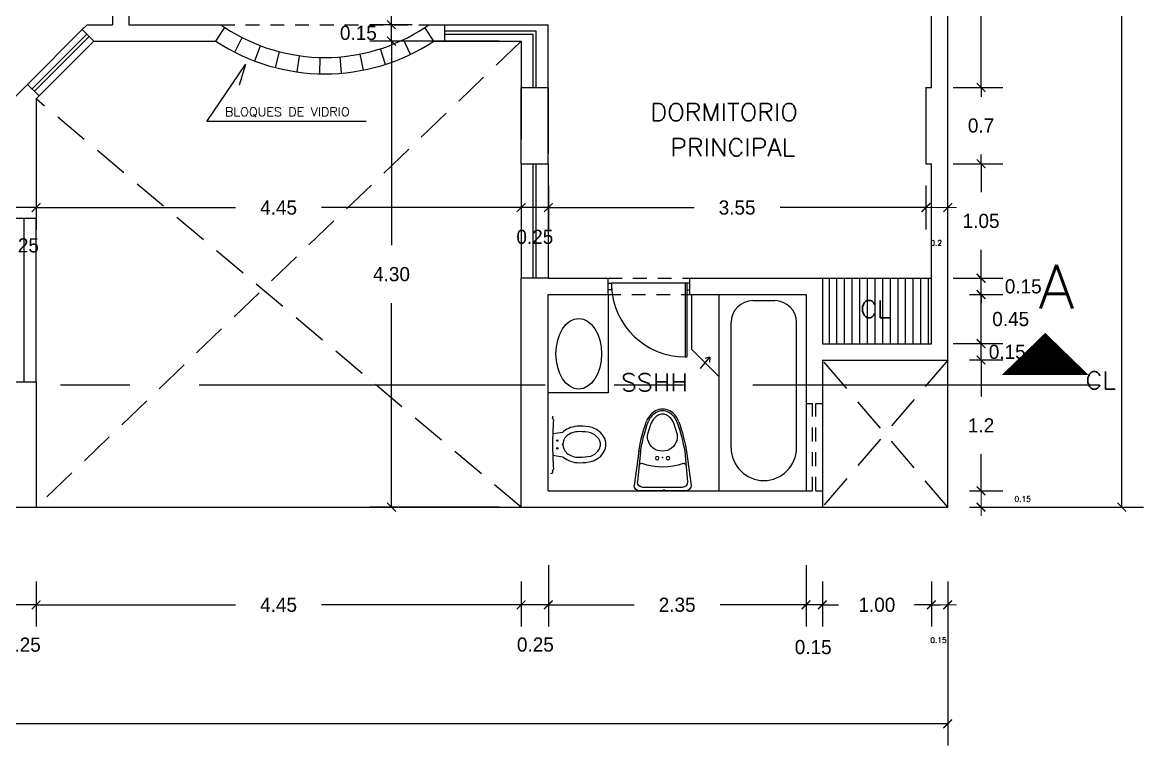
# Model space of a CAD drawing. Header units: millimetres. Extents: x 223 to 336, y 70 to 139.
# Drawn here: x 269.55 to 279.84, y 119.26 to 125.89 of the extents above; entities that cross this region are included whole.
import ezdxf

# ---------------------------------------------------------------- set-up
doc = ezdxf.new("R2010")
doc.units = ezdxf.units.MM
doc.linetypes.add('CENTERX2', pattern=[101.6, 63.5, -12.7, 12.7, -12.7])
doc.linetypes.add('HIDDEN', pattern=[9.525, 6.35, -3.175])
doc.layers.add('COTAS', color=3, linetype='Continuous', lineweight=9)
for name, color, linetype in [('linea-corte', 140, 'CENTERX2'), ('MUEBLES', 253, 'Continuous'), ('MUROS', 5, 'Continuous'), ('MUROS-BAJOS', 40, 'Continuous'), ('pisos', 8, 'Continuous'), ('PROYECCIONES', 6, 'HIDDEN'), ('PUERTAS', 2, 'Continuous'), ('TERRENO', 1, 'Continuous'), ('TEXTOS', 4, 'Continuous')]:
    doc.layers.add(name, color=color, linetype=linetype)
doc.layers.add('VENTANAS', color=250, linetype='Continuous', plot=False)
doc.styles.add('ROMANS', font='romans.shx', dxfattribs={"height": 0.05})
doc.dimstyles.new('ISO-25', dxfattribs={"dimtxt": 0.13, "dimasz": 0.08, "dimexe": 0.2, "dimexo": 0.2, "dimgap": 0.2, "dimtad": 0, "dimtih": 1, "dimtoh": 1, "dimdec": 3, "dimdsep": 46, "dimtxsty": 'Standard', "dimblk": 'ARCHTICK', "dimcen": 3, "dimadec": 0, "dimazin": 0, "dimtfac": 1, "dimtdec": 3, "dimtmove": 0, "dimatfit": 3, "dimldrblk": 'ARCHTICK', "dimfxl": 1, "dimarcsym": 0})

# ---------------------------------------------------------------- blocks, each defined once
blk = doc.blocks.new('_ARCHTICK')
at = {"color": 0, "linetype": 'ByBlock', "const_width": 0.15}
blk.add_lwpolyline([(-0.5, -0.5), (0.5, 0.5)], dxfattribs=at)
blk = doc.blocks.new('*D153')
at = {"layer": 'COTAS', "color": 0, "lineweight": -2, "ltscale": 0.05, "transparency": 16777216}
for p, q in [((278.093, 125.296), (278.549, 125.296)), ((278.349, 125.296), (278.349, 125.376)), ((278.349, 125.296), (278.349, 125.211)), ((278.349, 124.596), (278.349, 124.681)), ((278.093, 124.596), (278.549, 124.596)), ((278.349, 124.596), (278.349, 124.516))]:
    blk.add_line(p, q, dxfattribs=at)
at = {"layer": 'Defpoints', "color": 0, "ltscale": 0.05, "transparency": 16777216}
for p in [(277.893, 125.296), (278.349, 125.296), (277.893, 124.596)]:
    blk.add_point(p, dxfattribs=at)
at = {"layer": 'COTAS', "color": 0, "lineweight": -2, "ltscale": 0.05, "transparency": 16777216, "xscale": 0.08, "yscale": 0.08, "zscale": 0.08}
for p, rotation in [((278.349, 125.296), 270), ((278.349, 124.596), 90)]:
    blk.add_blockref('_ARCHTICK', p, dxfattribs=dict(at, rotation=rotation))
at = {"layer": 'COTAS', "color": 0, "ltscale": 0.05, "transparency": 16777216, "insert": (278.349, 124.946), "char_height": 0.13, "attachment_point": 5}
blk.add_mtext('0.7', dxfattribs=at)
blk = doc.blocks.new('*D154')
at = {"layer": 'COTAS', "color": 0, "lineweight": -2, "ltscale": 0.05, "transparency": 16777216}
for p, q in [((278.093, 127.621), (278.549, 127.621)), ((278.349, 127.621), (278.349, 126.723)), ((278.349, 125.296), (278.349, 126.193)), ((278.093, 125.296), (278.549, 125.296))]:
    blk.add_line(p, q, dxfattribs=at)
at = {"layer": 'Defpoints', "color": 0, "ltscale": 0.05, "transparency": 16777216}
for p in [(277.893, 127.621), (278.349, 127.621), (277.893, 125.296)]:
    blk.add_point(p, dxfattribs=at)
at = {"layer": 'COTAS', "color": 0, "lineweight": -2, "ltscale": 0.05, "transparency": 16777216, "xscale": 0.08, "yscale": 0.08, "zscale": 0.08}
for p, rotation in [((278.349, 127.621), 90), ((278.349, 125.296), 270)]:
    blk.add_blockref('_ARCHTICK', p, dxfattribs=dict(at, rotation=rotation))
at = {"layer": 'COTAS', "color": 0, "ltscale": 0.05, "transparency": 16777216, "insert": (278.349, 126.458), "char_height": 0.13, "attachment_point": 5}
blk.add_mtext('2.325', dxfattribs=at)
blk = doc.blocks.new('*D157')
at = {"layer": 'COTAS', "color": 0, "lineweight": -2, "ltscale": 0.05, "transparency": 16777216}
for p, q in [((278.093, 123.546), (278.549, 123.546)), ((278.349, 123.546), (278.349, 123.626)), ((278.349, 123.396), (278.349, 123.546)), ((278.349, 123.396), (278.349, 123.546)), ((278.243, 123.396), (278.549, 123.396)), ((278.349, 123.396), (278.349, 123.316))]:
    blk.add_line(p, q, dxfattribs=at)
at = {"layer": 'Defpoints', "color": 0, "ltscale": 0.05, "transparency": 16777216}
for p in [(277.893, 123.546), (278.349, 123.546), (278.043, 123.396)]:
    blk.add_point(p, dxfattribs=at)
at = {"layer": 'COTAS', "color": 0, "lineweight": -2, "ltscale": 0.05, "transparency": 16777216, "xscale": 0.08, "yscale": 0.08, "zscale": 0.08}
for p, rotation in [((278.349, 123.546), 270), ((278.349, 123.396), 90)]:
    blk.add_blockref('_ARCHTICK', p, dxfattribs=dict(at, rotation=rotation))
at = {"layer": 'COTAS', "color": 0, "ltscale": 0.05, "transparency": 16777216, "insert": (278.736, 123.471), "char_height": 0.13, "attachment_point": 5}
blk.add_mtext('0.15', dxfattribs=at)
blk = doc.blocks.new('*D158')
at = {"layer": 'COTAS', "color": 0, "lineweight": -2, "ltscale": 0.05, "transparency": 16777216}
for p, q in [((278.093, 124.596), (278.549, 124.596)), ((278.349, 124.596), (278.349, 124.336)), ((278.349, 123.546), (278.349, 123.806)), ((278.093, 123.546), (278.549, 123.546))]:
    blk.add_line(p, q, dxfattribs=at)
at = {"layer": 'Defpoints', "color": 0, "ltscale": 0.05, "transparency": 16777216}
for p in [(277.893, 124.596), (278.349, 124.596), (277.893, 123.546)]:
    blk.add_point(p, dxfattribs=at)
at = {"layer": 'COTAS', "color": 0, "lineweight": -2, "ltscale": 0.05, "transparency": 16777216, "xscale": 0.08, "yscale": 0.08, "zscale": 0.08}
for p, rotation in [((278.349, 124.596), 90), ((278.349, 123.546), 270)]:
    blk.add_blockref('_ARCHTICK', p, dxfattribs=dict(at, rotation=rotation))
at = {"layer": 'COTAS', "color": 0, "ltscale": 0.05, "transparency": 16777216, "insert": (278.349, 124.071), "char_height": 0.13, "attachment_point": 5}
blk.add_mtext('1.05', dxfattribs=at)
blk = doc.blocks.new('*D159')
at = {"layer": 'COTAS', "color": 0, "lineweight": -2, "ltscale": 0.05, "transparency": 16777216}
for p, q in [((278.243, 133.946), (279.84, 133.946)), ((279.64, 133.946), (279.64, 127.961)), ((279.64, 121.446), (279.64, 127.431)), ((278.243, 121.446), (279.84, 121.446))]:
    blk.add_line(p, q, dxfattribs=at)
at = {"layer": 'Defpoints', "color": 0, "ltscale": 0.05, "transparency": 16777216}
for p in [(278.043, 133.946), (278.043, 121.446), (279.64, 121.446)]:
    blk.add_point(p, dxfattribs=at)
at = {"layer": 'COTAS', "color": 0, "lineweight": -2, "ltscale": 0.05, "transparency": 16777216, "xscale": 0.08, "yscale": 0.08, "zscale": 0.08}
for p, rotation in [((279.64, 133.946), 90), ((279.64, 121.446), 270)]:
    blk.add_blockref('_ARCHTICK', p, dxfattribs=dict(at, rotation=rotation))
at = {"layer": 'COTAS', "color": 0, "ltscale": 0.05, "transparency": 16777216, "insert": (279.64, 127.696), "char_height": 0.13, "attachment_point": 5}
blk.add_mtext('12.5', dxfattribs=at)
blk = doc.blocks.new('*D163')
at = {"layer": 'COTAS', "color": 0, "lineweight": -2, "ltscale": 0.05, "transparency": 16777216}
for p, q in [((241.983, 120.764), (241.983, 119.259)), ((278.043, 120.764), (278.043, 119.259)), ((241.983, 119.459), (259.564, 119.459)), ((278.043, 119.459), (260.462, 119.459))]:
    blk.add_line(p, q, dxfattribs=at)
at = {"layer": 'Defpoints', "color": 0, "ltscale": 0.05, "transparency": 16777216}
for p in [(241.983, 120.964), (278.043, 120.964), (278.043, 119.459)]:
    blk.add_point(p, dxfattribs=at)
at = {"layer": 'COTAS', "color": 0, "lineweight": -2, "ltscale": 0.05, "transparency": 16777216, "xscale": 0.08, "yscale": 0.08, "zscale": 0.08, "rotation": 180}
blk.add_blockref('_ARCHTICK', (241.983, 119.459), dxfattribs=at)
at = {"layer": 'COTAS', "color": 0, "lineweight": -2, "ltscale": 0.05, "transparency": 16777216, "xscale": 0.08, "yscale": 0.08, "zscale": 0.08}
blk.add_blockref('_ARCHTICK', (278.043, 119.459), dxfattribs=at)
at = {"layer": 'COTAS', "color": 0, "ltscale": 0.05, "transparency": 16777216, "insert": (260.013, 119.459), "char_height": 0.13, "attachment_point": 5}
blk.add_mtext('36.06', dxfattribs=at)
blk = doc.blocks.new('*D166')
at = {"layer": 'COTAS', "color": 0, "lineweight": -2, "ltscale": 0.05, "transparency": 16777216}
for p, q in [((274.379, 124.396), (274.379, 123.994)), ((277.843, 124.396), (277.843, 123.994)), ((274.379, 124.194), (275.716, 124.194)), ((277.843, 124.194), (276.506, 124.194))]:
    blk.add_line(p, q, dxfattribs=at)
at = {"layer": 'Defpoints', "color": 0, "ltscale": 0.05, "transparency": 16777216}
for p in [(274.379, 124.596), (277.843, 124.596), (274.379, 124.194)]:
    blk.add_point(p, dxfattribs=at)
at = {"layer": 'COTAS', "color": 0, "lineweight": -2, "ltscale": 0.05, "transparency": 16777216, "xscale": 0.08, "yscale": 0.08, "zscale": 0.08, "rotation": 180}
blk.add_blockref('_ARCHTICK', (274.379, 124.194), dxfattribs=at)
at = {"layer": 'COTAS', "color": 0, "lineweight": -2, "ltscale": 0.05, "transparency": 16777216, "xscale": 0.08, "yscale": 0.08, "zscale": 0.08}
blk.add_blockref('_ARCHTICK', (277.843, 124.194), dxfattribs=at)
at = {"layer": 'COTAS', "color": 0, "ltscale": 0.05, "transparency": 16777216, "insert": (276.111, 124.194), "char_height": 0.13, "attachment_point": 5}
blk.add_mtext('3.55', dxfattribs=at)
blk = doc.blocks.new('*D167')
at = {"layer": 'COTAS', "color": 0, "lineweight": -2, "ltscale": 0.05, "transparency": 16777216}
for p, q in [((274.129, 124.396), (274.129, 123.994)), ((274.379, 124.396), (274.379, 123.994)), ((274.129, 124.194), (274.049, 124.194)), ((274.379, 124.194), (274.129, 124.194)), ((274.379, 124.194), (274.459, 124.194))]:
    blk.add_line(p, q, dxfattribs=at)
at = {"layer": 'Defpoints', "color": 0, "ltscale": 0.05, "transparency": 16777216}
for p in [(274.129, 124.596), (274.379, 124.596), (274.129, 124.194)]:
    blk.add_point(p, dxfattribs=at)
at = {"layer": 'COTAS', "color": 0, "lineweight": -2, "ltscale": 0.05, "transparency": 16777216, "xscale": 0.08, "yscale": 0.08, "zscale": 0.08}
blk.add_blockref('_ARCHTICK', (274.129, 124.194), dxfattribs=at)
at = {"layer": 'COTAS', "color": 0, "lineweight": -2, "ltscale": 0.05, "transparency": 16777216, "xscale": 0.08, "yscale": 0.08, "zscale": 0.08, "rotation": 180}
blk.add_blockref('_ARCHTICK', (274.379, 124.194), dxfattribs=at)
at = {"layer": 'COTAS', "color": 0, "ltscale": 0.05, "transparency": 16777216, "insert": (274.255, 123.925), "char_height": 0.13, "attachment_point": 5}
blk.add_mtext('0.25', dxfattribs=at)
blk = doc.blocks.new('*D168')
at = {"layer": 'COTAS', "color": 0, "lineweight": -2, "ltscale": 0.05, "transparency": 16777216}
for p, q in [((273.929, 125.721), (272.74, 125.721)), ((272.94, 125.721), (272.94, 123.848)), ((272.94, 121.446), (272.94, 123.318)), ((273.929, 121.446), (272.74, 121.446))]:
    blk.add_line(p, q, dxfattribs=at)
at = {"layer": 'Defpoints', "color": 0, "ltscale": 0.05, "transparency": 16777216}
for p in [(272.94, 125.721), (274.129, 125.721), (274.129, 121.446)]:
    blk.add_point(p, dxfattribs=at)
at = {"layer": 'COTAS', "color": 0, "lineweight": -2, "ltscale": 0.05, "transparency": 16777216, "xscale": 0.08, "yscale": 0.08, "zscale": 0.08}
for p, rotation in [((272.94, 125.721), 90), ((272.94, 121.446), 270)]:
    blk.add_blockref('_ARCHTICK', p, dxfattribs=dict(at, rotation=rotation))
at = {"layer": 'COTAS', "color": 0, "ltscale": 0.05, "transparency": 16777216, "insert": (272.94, 123.583), "char_height": 0.13, "attachment_point": 5}
blk.add_mtext('4.30', dxfattribs=at)
blk = doc.blocks.new('*D169')
at = {"layer": 'COTAS', "color": 0, "lineweight": -2, "ltscale": 0.05, "transparency": 16777216}
for p, q in [((269.679, 124.991), (269.679, 123.994)), ((274.129, 124.396), (274.129, 123.994)), ((269.679, 124.194), (271.509, 124.194)), ((274.129, 124.194), (272.299, 124.194))]:
    blk.add_line(p, q, dxfattribs=at)
at = {"layer": 'Defpoints', "color": 0, "ltscale": 0.05, "transparency": 16777216}
for p in [(269.679, 125.191), (274.129, 124.596), (269.679, 124.194)]:
    blk.add_point(p, dxfattribs=at)
at = {"layer": 'COTAS', "color": 0, "lineweight": -2, "ltscale": 0.05, "transparency": 16777216, "xscale": 0.08, "yscale": 0.08, "zscale": 0.08, "rotation": 180}
blk.add_blockref('_ARCHTICK', (269.679, 124.194), dxfattribs=at)
at = {"layer": 'COTAS', "color": 0, "lineweight": -2, "ltscale": 0.05, "transparency": 16777216, "xscale": 0.08, "yscale": 0.08, "zscale": 0.08}
blk.add_blockref('_ARCHTICK', (274.129, 124.194), dxfattribs=at)
at = {"layer": 'COTAS', "color": 0, "ltscale": 0.05, "transparency": 16777216, "insert": (271.904, 124.194), "char_height": 0.13, "attachment_point": 5}
blk.add_mtext('4.45', dxfattribs=at)
blk = doc.blocks.new('*D170')
at = {"layer": 'COTAS', "color": 0, "lineweight": -2, "ltscale": 0.05, "transparency": 16777216}
for p, q in [((269.679, 124.991), (269.679, 123.994)), ((269.429, 124.621), (269.429, 123.994)), ((269.429, 124.194), (269.349, 124.194)), ((269.679, 124.194), (269.429, 124.194)), ((269.679, 124.194), (269.759, 124.194))]:
    blk.add_line(p, q, dxfattribs=at)
at = {"layer": 'Defpoints', "color": 0, "ltscale": 0.05, "transparency": 16777216}
for p in [(269.679, 125.191), (269.429, 124.821), (269.429, 124.194)]:
    blk.add_point(p, dxfattribs=at)
at = {"layer": 'COTAS', "color": 0, "lineweight": -2, "ltscale": 0.05, "transparency": 16777216, "xscale": 0.08, "yscale": 0.08, "zscale": 0.08}
blk.add_blockref('_ARCHTICK', (269.429, 124.194), dxfattribs=at)
at = {"layer": 'COTAS', "color": 0, "lineweight": -2, "ltscale": 0.05, "transparency": 16777216, "xscale": 0.08, "yscale": 0.08, "zscale": 0.08, "rotation": 180}
blk.add_blockref('_ARCHTICK', (269.679, 124.194), dxfattribs=at)
at = {"layer": 'COTAS', "color": 0, "ltscale": 0.05, "transparency": 16777216, "insert": (269.536, 123.847), "char_height": 0.13, "attachment_point": 5}
blk.add_mtext('0.25', dxfattribs=at)
blk = doc.blocks.new('*D191')
at = {"layer": 'COTAS', "color": 0, "lineweight": -2, "ltscale": 0.05, "transparency": 16777216}
for p, q in [((269.679, 120.764), (269.679, 120.35)), ((274.129, 120.764), (274.129, 120.35)), ((269.679, 120.55), (271.509, 120.55)), ((274.129, 120.55), (272.299, 120.55))]:
    blk.add_line(p, q, dxfattribs=at)
at = {"layer": 'Defpoints', "color": 0, "ltscale": 0.05, "transparency": 16777216}
for p in [(269.679, 120.964), (274.129, 120.964), (269.679, 120.55)]:
    blk.add_point(p, dxfattribs=at)
at = {"layer": 'COTAS', "color": 0, "lineweight": -2, "ltscale": 0.05, "transparency": 16777216, "xscale": 0.08, "yscale": 0.08, "zscale": 0.08, "rotation": 180}
blk.add_blockref('_ARCHTICK', (269.679, 120.55), dxfattribs=at)
at = {"layer": 'COTAS', "color": 0, "lineweight": -2, "ltscale": 0.05, "transparency": 16777216, "xscale": 0.08, "yscale": 0.08, "zscale": 0.08}
blk.add_blockref('_ARCHTICK', (274.129, 120.55), dxfattribs=at)
at = {"layer": 'COTAS', "color": 0, "ltscale": 0.05, "transparency": 16777216, "insert": (271.904, 120.55), "char_height": 0.13, "attachment_point": 5}
blk.add_mtext('4.45', dxfattribs=at)
blk = doc.blocks.new('*D197')
at = {"layer": 'COTAS', "color": 0, "lineweight": -2, "ltscale": 0.05, "transparency": 16777216}
for p, q in [((269.429, 120.914), (269.429, 120.35)), ((269.679, 120.764), (269.679, 120.35)), ((269.429, 120.55), (269.349, 120.55)), ((269.679, 120.55), (269.429, 120.55)), ((269.679, 120.55), (269.759, 120.55))]:
    blk.add_line(p, q, dxfattribs=at)
at = {"layer": 'Defpoints', "color": 0, "ltscale": 0.05, "transparency": 16777216}
for p in [(269.429, 121.114), (269.679, 120.964), (269.429, 120.55)]:
    blk.add_point(p, dxfattribs=at)
at = {"layer": 'COTAS', "color": 0, "lineweight": -2, "ltscale": 0.05, "transparency": 16777216, "xscale": 0.08, "yscale": 0.08, "zscale": 0.08}
blk.add_blockref('_ARCHTICK', (269.429, 120.55), dxfattribs=at)
at = {"layer": 'COTAS', "color": 0, "lineweight": -2, "ltscale": 0.05, "transparency": 16777216, "xscale": 0.08, "yscale": 0.08, "zscale": 0.08, "rotation": 180}
blk.add_blockref('_ARCHTICK', (269.679, 120.55), dxfattribs=at)
at = {"layer": 'COTAS', "color": 0, "ltscale": 0.05, "transparency": 16777216, "insert": (269.553, 120.184), "char_height": 0.13, "attachment_point": 5}
blk.add_mtext('0.25', dxfattribs=at)
blk = doc.blocks.new('*D199')
at = {"layer": 'COTAS', "color": 0, "lineweight": -2, "ltscale": 0.05, "transparency": 16777216}
for p, q in [((274.379, 120.914), (274.379, 120.35)), ((274.129, 120.764), (274.129, 120.35)), ((274.129, 120.55), (274.049, 120.55)), ((274.379, 120.55), (274.129, 120.55)), ((274.379, 120.55), (274.459, 120.55))]:
    blk.add_line(p, q, dxfattribs=at)
at = {"layer": 'Defpoints', "color": 0, "ltscale": 0.05, "transparency": 16777216}
for p in [(274.379, 121.114), (274.129, 120.964), (274.129, 120.55)]:
    blk.add_point(p, dxfattribs=at)
at = {"layer": 'COTAS', "color": 0, "lineweight": -2, "ltscale": 0.05, "transparency": 16777216, "xscale": 0.08, "yscale": 0.08, "zscale": 0.08}
blk.add_blockref('_ARCHTICK', (274.129, 120.55), dxfattribs=at)
at = {"layer": 'COTAS', "color": 0, "lineweight": -2, "ltscale": 0.05, "transparency": 16777216, "xscale": 0.08, "yscale": 0.08, "zscale": 0.08, "rotation": 180}
blk.add_blockref('_ARCHTICK', (274.379, 120.55), dxfattribs=at)
at = {"layer": 'COTAS', "color": 0, "ltscale": 0.05, "transparency": 16777216, "insert": (274.26, 120.185), "char_height": 0.13, "attachment_point": 5}
blk.add_mtext('0.25', dxfattribs=at)
blk = doc.blocks.new('*D200')
at = {"layer": 'COTAS', "color": 0, "lineweight": -2, "ltscale": 0.05, "transparency": 16777216}
for p, q in [((274.379, 120.914), (274.379, 120.35)), ((276.743, 120.914), (276.743, 120.35)), ((274.379, 120.55), (275.166, 120.55)), ((276.743, 120.55), (275.956, 120.55))]:
    blk.add_line(p, q, dxfattribs=at)
at = {"layer": 'Defpoints', "color": 0, "ltscale": 0.05, "transparency": 16777216}
for p in [(274.379, 121.114), (276.743, 121.114), (274.379, 120.55)]:
    blk.add_point(p, dxfattribs=at)
at = {"layer": 'COTAS', "color": 0, "lineweight": -2, "ltscale": 0.05, "transparency": 16777216, "xscale": 0.08, "yscale": 0.08, "zscale": 0.08, "rotation": 180}
blk.add_blockref('_ARCHTICK', (274.379, 120.55), dxfattribs=at)
at = {"layer": 'COTAS', "color": 0, "lineweight": -2, "ltscale": 0.05, "transparency": 16777216, "xscale": 0.08, "yscale": 0.08, "zscale": 0.08}
blk.add_blockref('_ARCHTICK', (276.743, 120.55), dxfattribs=at)
at = {"layer": 'COTAS', "color": 0, "ltscale": 0.05, "transparency": 16777216, "insert": (275.561, 120.55), "char_height": 0.13, "attachment_point": 5}
blk.add_mtext('2.35', dxfattribs=at)
blk = doc.blocks.new('*D201')
at = {"layer": 'COTAS', "color": 0, "lineweight": -2, "ltscale": 0.05, "transparency": 16777216}
for p, q in [((276.893, 120.764), (276.893, 120.35)), ((277.893, 120.764), (277.893, 120.35)), ((276.893, 120.55), (276.813, 120.55)), ((276.893, 120.55), (277.041, 120.55)), ((277.893, 120.55), (277.745, 120.55)), ((277.893, 120.55), (277.973, 120.55))]:
    blk.add_line(p, q, dxfattribs=at)
at = {"layer": 'Defpoints', "color": 0, "ltscale": 0.05, "transparency": 16777216}
for p in [(276.893, 120.964), (277.893, 120.964), (276.893, 120.55)]:
    blk.add_point(p, dxfattribs=at)
at = {"layer": 'COTAS', "color": 0, "lineweight": -2, "ltscale": 0.05, "transparency": 16777216, "xscale": 0.08, "yscale": 0.08, "zscale": 0.08}
blk.add_blockref('_ARCHTICK', (276.893, 120.55), dxfattribs=at)
at = {"layer": 'COTAS', "color": 0, "lineweight": -2, "ltscale": 0.05, "transparency": 16777216, "xscale": 0.08, "yscale": 0.08, "zscale": 0.08, "rotation": 180}
blk.add_blockref('_ARCHTICK', (277.893, 120.55), dxfattribs=at)
at = {"layer": 'COTAS', "color": 0, "ltscale": 0.05, "transparency": 16777216, "insert": (277.393, 120.55), "char_height": 0.13, "attachment_point": 5}
blk.add_mtext('1.00', dxfattribs=at)
blk = doc.blocks.new('*D202')
at = {"layer": 'COTAS', "color": 0, "lineweight": -2, "ltscale": 0.05, "transparency": 16777216}
for p, q in [((276.743, 120.914), (276.743, 120.35)), ((276.893, 120.764), (276.893, 120.35)), ((276.743, 120.55), (276.663, 120.55)), ((276.893, 120.55), (276.743, 120.55)), ((276.893, 120.55), (276.973, 120.55))]:
    blk.add_line(p, q, dxfattribs=at)
at = {"layer": 'Defpoints', "color": 0, "ltscale": 0.05, "transparency": 16777216}
for p in [(276.743, 121.114), (276.893, 120.964), (276.743, 120.55)]:
    blk.add_point(p, dxfattribs=at)
at = {"layer": 'COTAS', "color": 0, "lineweight": -2, "ltscale": 0.05, "transparency": 16777216, "xscale": 0.08, "yscale": 0.08, "zscale": 0.08}
blk.add_blockref('_ARCHTICK', (276.743, 120.55), dxfattribs=at)
at = {"layer": 'COTAS', "color": 0, "lineweight": -2, "ltscale": 0.05, "transparency": 16777216, "xscale": 0.08, "yscale": 0.08, "zscale": 0.08, "rotation": 180}
blk.add_blockref('_ARCHTICK', (276.893, 120.55), dxfattribs=at)
at = {"layer": 'COTAS', "color": 0, "ltscale": 0.05, "transparency": 16777216, "insert": (276.809, 120.162), "char_height": 0.13, "attachment_point": 5}
blk.add_mtext('0.15', dxfattribs=at)
blk = doc.blocks.new('*D259')
at = {"layer": 'COTAS', "color": 0, "lineweight": -2, "ltscale": 0.05, "transparency": 16777216}
for p, q in [((272.94, 125.871), (272.94, 125.951)), ((273.129, 125.871), (272.74, 125.871)), ((272.94, 125.721), (272.94, 125.871)), ((272.94, 125.721), (272.94, 125.871)), ((273.129, 125.721), (272.74, 125.721)), ((272.94, 125.721), (272.94, 125.641))]:
    blk.add_line(p, q, dxfattribs=at)
at = {"layer": 'Defpoints', "color": 0, "ltscale": 0.05, "transparency": 16777216}
for p in [(272.94, 125.871), (273.329, 125.871), (273.329, 125.721)]:
    blk.add_point(p, dxfattribs=at)
at = {"layer": 'COTAS', "color": 0, "lineweight": -2, "ltscale": 0.05, "transparency": 16777216, "xscale": 0.08, "yscale": 0.08, "zscale": 0.08}
for p, rotation in [((272.94, 125.871), 270), ((272.94, 125.721), 90)]:
    blk.add_blockref('_ARCHTICK', p, dxfattribs=dict(at, rotation=rotation))
at = {"layer": 'COTAS', "color": 0, "ltscale": 0.05, "transparency": 16777216, "insert": (272.636, 125.796), "char_height": 0.13, "attachment_point": 5}
blk.add_mtext('0.15', dxfattribs=at)
blk = doc.blocks.new('*D260')
at = {"layer": 'COTAS', "color": 0, "lineweight": -2, "ltscale": 0.05, "transparency": 16777216}
for p, q in [((273.929, 126.996), (272.74, 126.996)), ((272.94, 126.996), (272.94, 126.907)), ((272.94, 125.871), (272.94, 126.377)), ((273.129, 125.871), (272.74, 125.871))]:
    blk.add_line(p, q, dxfattribs=at)
at = {"layer": 'Defpoints', "color": 0, "ltscale": 0.05, "transparency": 16777216}
for p in [(272.94, 126.996), (274.129, 126.996), (273.329, 125.871)]:
    blk.add_point(p, dxfattribs=at)
at = {"layer": 'COTAS', "color": 0, "lineweight": -2, "ltscale": 0.05, "transparency": 16777216, "xscale": 0.08, "yscale": 0.08, "zscale": 0.08}
for p, rotation in [((272.94, 126.996), 90), ((272.94, 125.871), 270)]:
    blk.add_blockref('_ARCHTICK', p, dxfattribs=dict(at, rotation=rotation))
at = {"layer": 'COTAS', "color": 0, "ltscale": 0.05, "transparency": 16777216, "insert": (272.94, 126.642), "char_height": 0.13, "attachment_point": 5}
blk.add_mtext('1.125', dxfattribs=at)
blk = doc.blocks.new('*D276')
at = {"layer": 'COTAS', "color": 0, "lineweight": -2, "ltscale": 0.05, "transparency": 16777216}
for p, q in [((278.243, 122.796), (278.549, 122.796)), ((278.349, 122.796), (278.349, 122.461)), ((278.349, 121.596), (278.349, 121.931)), ((278.243, 121.596), (278.549, 121.596))]:
    blk.add_line(p, q, dxfattribs=at)
at = {"layer": 'Defpoints', "color": 0, "ltscale": 0.05, "transparency": 16777216}
for p in [(278.043, 122.796), (278.043, 121.596), (278.349, 121.596)]:
    blk.add_point(p, dxfattribs=at)
at = {"layer": 'COTAS', "color": 0, "lineweight": -2, "ltscale": 0.05, "transparency": 16777216, "xscale": 0.08, "yscale": 0.08, "zscale": 0.08}
for p, rotation in [((278.349, 122.796), 90), ((278.349, 121.596), 270)]:
    blk.add_blockref('_ARCHTICK', p, dxfattribs=dict(at, rotation=rotation))
at = {"layer": 'COTAS', "color": 0, "ltscale": 0.05, "transparency": 16777216, "insert": (278.349, 122.196), "char_height": 0.13, "attachment_point": 5}
blk.add_mtext('1.2', dxfattribs=at)
blk = doc.blocks.new('*D275')
at = {"layer": 'COTAS', "color": 0, "lineweight": -2, "ltscale": 0.05, "transparency": 16777216}
for p, q in [((278.243, 123.396), (278.549, 123.396)), ((278.349, 122.946), (278.349, 123.396)), ((278.093, 122.946), (278.549, 122.946))]:
    blk.add_line(p, q, dxfattribs=at)
at = {"layer": 'Defpoints', "color": 0, "ltscale": 0.05, "transparency": 16777216}
for p in [(278.043, 123.396), (278.349, 123.396), (277.893, 122.946)]:
    blk.add_point(p, dxfattribs=at)
at = {"layer": 'COTAS', "color": 0, "lineweight": -2, "ltscale": 0.05, "transparency": 16777216, "xscale": 0.08, "yscale": 0.08, "zscale": 0.08}
for p, rotation in [((278.349, 123.396), 90), ((278.349, 122.946), 270)]:
    blk.add_blockref('_ARCHTICK', p, dxfattribs=dict(at, rotation=rotation))
at = {"layer": 'COTAS', "color": 0, "ltscale": 0.05, "transparency": 16777216, "insert": (278.621, 123.171), "char_height": 0.13, "attachment_point": 5}
blk.add_mtext('0.45', dxfattribs=at)
blk = doc.blocks.new('*D274')
at = {"layer": 'COTAS', "color": 0, "lineweight": -2, "ltscale": 0.05, "transparency": 16777216}
for p, q in [((278.349, 122.946), (278.349, 123.026)), ((278.093, 122.946), (278.549, 122.946)), ((278.349, 122.796), (278.349, 122.946)), ((278.349, 122.796), (278.349, 122.946)), ((278.243, 122.796), (278.549, 122.796)), ((278.349, 122.796), (278.349, 122.716))]:
    blk.add_line(p, q, dxfattribs=at)
at = {"layer": 'Defpoints', "color": 0, "ltscale": 0.05, "transparency": 16777216}
for p in [(277.893, 122.946), (278.349, 122.946), (278.043, 122.796)]:
    blk.add_point(p, dxfattribs=at)
at = {"layer": 'COTAS', "color": 0, "lineweight": -2, "ltscale": 0.05, "transparency": 16777216, "xscale": 0.08, "yscale": 0.08, "zscale": 0.08}
for p, rotation in [((278.349, 122.946), 270), ((278.349, 122.796), 90)]:
    blk.add_blockref('_ARCHTICK', p, dxfattribs=dict(at, rotation=rotation))
at = {"layer": 'COTAS', "color": 0, "ltscale": 0.05, "transparency": 16777216, "insert": (278.589, 122.87), "char_height": 0.13, "attachment_point": 5}
blk.add_mtext('0.15', dxfattribs=at)
blk = doc.blocks.new('water')
for p, q in [((0.212, 0), (-0.212, 0)), ((-0.219, -0.36), (-0.262, -0.05)), ((-0.203, -0.36), (-0.23, -0.082)), ((0.18, -0.031), (-0.18, -0.031)), ((0.203, -0.36), (0.23, -0.082)), ((0.219, -0.36), (0.262, -0.05)), ((-0.136, -0.522), (-0.104, -0.622)), ((0.133, -0.522), (0.104, -0.622))]:
    blk.add_line(p, q)
for points in [[(0.15, -0.632, -0.072735), (0.121, -0.685, -0.106053), (0.066, -0.733, -0.126698), (0, -0.75, -0.126698), (-0.066, -0.733, -0.106053), (-0.121, -0.685, -0.072735), (-0.15, -0.632, -0.075527)], [(0.132, -0.632, -0.084865), (0.108, -0.676, -0.106053), (0.058, -0.719, -0.126698), (0, -0.734, -0.126698), (-0.058, -0.719, -0.106053), (-0.108, -0.676, -0.084865), (-0.132, -0.632)], [(0.104, -0.622, -0.063348), (0.083, -0.657, -0.106053), (0.043, -0.692, -0.126698), (0, -0.703, -0.126698), (-0.043, -0.692, -0.106053), (-0.083, -0.657, -0.063348), (-0.104, -0.622, -0.032432)]]:
    blk.add_lwpolyline(points, format="xyb")
for centre in [(-0.05, -0.3), (0.05, -0.3)]:
    blk.add_circle(centre, 0.0162)
for centre, radius, start, end in [((-0.212, -0.05), 0.05, 90, 180), ((-0.18, -0.082), 0.05, 90, 180), ((0.18, -0.082), 0.05, 0, 90), ((0.212, -0.05), 0.05, 0, 90), ((-0.177, -0.217), 0.0403, 197.365, 238.0437), ((-0.192, -0.241), 0.0115, 238.0437, 290.8502), ((0, -0.746), 0.529, 69.0287, 110.8502), ((0.194, -0.241), 0.0115, 249.0287, 293.7108), ((0.186, -0.225), 0.0299, 293.7108, 350.2175), ((1.215, -0.141), 1.45, 188.6963, 199.7999), ((1.355, -0.097), 1.58, 189.5687, 199.7797), ((-0.001, -0.502), 0.138, 14.7688, 165.2312), ((-1.405, -0.083), 1.632, 340.3478, 350.2344), ((-1.278, -0.121), 1.516, 340.2994, 350.9235), ((0.003, -0.498), 0.141, 167.0911, 189.7868), ((-0.006, -0.498), 0.141, 350.2132, 12.9089)]:
    blk.add_arc(centre, radius, start, end)
blk.add_point((0, -0.305))
blk = doc.blocks.new('A$C235B6341')
for p, q in [((0.167, 0.488), (0.154, 0.397)), ((0.367, 0.488), (0.379, 0.397))]:
    blk.add_line(p, q)
for points in [[(0.154, 0.397, 0.013963), (0.148, 0.389, 0.089637), (0.112, 0.324, 0.081306), (0.099, 0.243, 0.056545), (0.112, 0.126, 0.089637), (0.148, 0.061, 0.104644), (0.204, 0.015, 0.118458), (0.267, 0, 0.108474)], [(0.191, 0.363, 0.013963), (0.187, 0.358, 0.089637), (0.159, 0.308, 0.081306), (0.149, 0.243, 0.055176), (0.16, 0.14, 0.085892), (0.187, 0.092, 0.104644), (0.227, 0.06, 0.118458), (0.267, 0.05, 0.118458)], [(0.267, 0, 0.118458), (0.329, 0.015, 0.104644), (0.385, 0.061, 0.089637), (0.421, 0.126, 0.056545), (0.434, 0.243, 0.081306), (0.421, 0.324, 0.089637), (0.385, 0.389, 0.014084), (0.379, 0.397, 0.108474)], [(0.267, 0.05, 0.118458), (0.306, 0.06, 0.104644), (0.346, 0.092, 0.085892), (0.373, 0.14, 0.055176), (0.384, 0.243, 0.081306), (0.374, 0.308, 0.089637), (0.346, 0.358, 0.014084), (0.342, 0.363, 0.014084)]]:
    blk.add_lwpolyline(points, format="xyb")
for centre in [(0.231, 0.447), (0.302, 0.447)]:
    blk.add_circle(centre, 0.00635)
for centre, radius, start, end in [((0.03, 0.51), 0.03, 187.4314, 224.9532), ((0.017, 0.522), 0.0348, 255.4253, 291.0227), ((0.044, 0.495), 0.0148, 201.6897, 259.5639), ((0.267, -2.319), 2.809, 90.0016, 94.6091), ((0.267, -2.319), 2.809, 85.3931, 90.0016), ((0.266, -2.319), 2.809, 85.3909, 89.9984), ((0.49, 0.495), 0.0148, 280.4361, 338.3103), ((0.516, 0.522), 0.0348, 248.9773, 284.5747), ((0.267, 0.293), 0.103, 42.7314, 137.3026)]:
    blk.add_arc(centre, radius, start, end)
blk.add_point((0.267, 0.4))

msp = doc.modelspace()

# ---------------------------------------------------------------- hatches: boundary and pattern name
at = {"layer": 'pisos', "ltscale": 0.05}
h = msp.add_hatch(dxfattribs=at)
h.set_pattern_fill('_USER', color=256, scale=0.07, angle=90, style=0, pattern_type=0)
h.set_pattern_definition([(270, (0.387006, 254.796846), (-0.07, -4e-18), [])])
h.paths.add_polyline_path([(277.89312, 122.94582), (276.89312, 122.94582), (276.89312, 123.54582), (277.89312, 123.54582)])
h.paths.add_polyline_path([(277.199, 123.3831), (277.60637, 123.3831), (277.60637, 123.13492), (277.199, 123.13492)], flags=24)

# ---------------------------------------------------------------- linework, layer by layer
at = {"layer": 'COTAS', "ltscale": 0.05}
for p, q in [((277.84312, 124.39582), (277.84312, 123.99366)), ((278.04312, 124.39582), (278.04312, 123.99366)), ((277.84312, 124.19366), (277.68312, 124.19366)), ((278.04312, 124.19366), (277.84312, 124.19366)), ((278.04312, 124.19366), (278.12312, 124.19366)), ((278.24312, 123.39582), (278.54892, 123.39582)), ((278.24312, 121.59582), (278.54892, 121.59582)), ((278.24312, 121.59582), (278.54892, 121.59582)), ((278.34892, 121.59582), (278.34892, 121.67582)), ((278.34892, 121.44582), (278.34892, 121.59582)), ((278.24312, 121.44582), (278.54892, 121.44582)), ((278.34892, 121.44582), (278.34892, 121.36582)), ((277.89312, 120.76405), (277.89312, 120.35018)), ((278.04312, 120.76405), (278.04312, 120.35018)), ((277.89312, 120.55018), (277.73312, 120.55018)), ((278.04312, 120.55018), (277.89312, 120.55018)), ((278.04312, 120.55018), (278.12312, 120.55018))]:
    msp.add_line(p, q, dxfattribs=at)
at = {"layer": 'linea-corte', "ltscale": 0.05}
msp.add_line((279.42895, 122.5646), (240.85601, 122.5646), dxfattribs=at)
msp.add_lwpolyline([(278.93774, 122.65697, 0.8, 0, 0), (278.93774, 123.04512, 0, 0, 0)], format="xyseb", dxfattribs=at)
at = {"layer": 'MUEBLES'}
for p, q in [((276.25606, 123.34051), (276.45606, 123.34051)), ((276.05606, 121.99051), (276.05606, 123.14051)), ((276.65606, 121.99051), (276.65606, 123.14051))]:
    msp.add_line(p, q, dxfattribs=at)
at = {"layer": 'MUEBLES', "ltscale": 0.05}
for p, q in [((275.77568, 122.71911), (275.86056, 122.82252)), ((275.86056, 122.82252), (275.81453, 122.80984)), ((275.86056, 122.82252), (275.85709, 122.77491))]:
    msp.add_line(p, q, dxfattribs=at)
at = {"layer": 'MUEBLES'}
for centre, radius, start, end in [((276.25606, 123.14051), 0.2, 90, 180), ((276.45606, 123.14051), 0.2, 360, 90), ((276.35606, 121.99051), 0.3, 180, 0)]:
    msp.add_arc(centre, radius, start, end, dxfattribs=at)
at = {"layer": 'MUEBLES', "ltscale": 0.05}
msp.add_ellipse((274.65783, 122.85274), major_axis=(0, 0.32351), ratio=0.64831151, dxfattribs=at)
at = {"layer": 'MUROS'}
for p, q in [((278.04312, 122.79582), (278.04312, 132.59582)), ((277.89312, 125.29582), (277.89312, 127.62082)), ((270.37876, 125.98332), (270.37876, 125.87082)), ((270.52876, 125.98332), (270.52876, 125.87082)), ((270.10259, 125.82688), (270.14653, 125.87082)), ((270.20866, 125.72082), (270.10259, 125.82688)), ((270.14653, 125.87082), (270.37876, 125.87082)), ((270.52876, 125.87082), (271.37482, 125.87082)), ((271.32876, 125.72082), (271.41133, 125.84605)), ((273.32876, 125.72082), (273.24619, 125.84605)), ((273.2827, 125.87082), (273.42876, 125.87082)), ((273.42876, 125.72082), (273.42876, 125.87082)), ((270.20866, 125.72082), (271.32876, 125.72082)), ((270.20866, 125.72082), (271.32876, 125.72082)), ((273.32876, 125.72082), (273.42876, 125.72082)), ((269.24653, 124.97082), (269.60008, 125.32437)), ((269.70615, 125.2183), (269.60008, 125.32437)), ((274.12876, 125.29582), (274.37876, 125.29582)), ((274.12876, 124.59582), (274.12876, 125.29582)), ((274.12876, 125.29582), (274.12876, 124.82082)), ((274.37876, 124.59582), (274.37876, 125.29582)), ((274.37876, 125.29582), (274.37876, 124.6878)), ((277.84312, 125.29582), (277.89312, 125.29582)), ((277.84312, 125.29582), (277.84312, 124.59582)), ((269.67876, 125.19092), (269.70615, 125.2183)), ((274.12876, 124.59582), (274.37876, 124.59582)), ((277.84312, 124.59582), (277.89312, 124.59582)), ((277.89312, 122.94582), (277.89312, 124.59582)), ((277.89312, 123.84582), (277.89312, 124.59582)), ((269.42876, 124.09582), (269.67876, 124.09582)), ((274.12876, 122.59582), (274.12876, 123.54582)), ((274.37876, 123.54582), (274.92856, 123.54582)), ((274.92856, 123.39582), (274.92856, 123.54582)), ((275.67856, 123.39582), (275.67856, 123.54582)), ((275.67856, 123.54582), (276.89312, 123.54582)), ((276.89312, 123.54582), (276.89312, 122.94582)), ((274.37876, 123.39582), (274.92856, 123.39582)), ((274.37876, 121.59582), (274.37876, 123.39582)), ((275.67856, 123.39582), (276.74312, 123.39582)), ((276.74312, 123.39582), (276.74312, 121.59582)), ((276.89312, 122.94582), (277.89312, 122.94582)), ((276.89312, 122.79582), (278.04312, 122.79582)), ((276.89312, 122.79582), (276.89312, 121.44582)), ((274.12876, 121.44582), (274.12876, 122.59582)), ((274.37876, 121.59582), (276.74312, 121.59582)), ((248.94473, 121.44535), (269.67876, 121.44582)), ((274.12876, 121.44582), (276.89312, 121.44582))]:
    msp.add_line(p, q, dxfattribs=at)
at = {"layer": 'MUROS', "ltscale": 0.05}
for p, q in [((269.67876, 125.19092), (269.67876, 124.09582)), ((274.37876, 123.54582), (274.12876, 123.54582)), ((269.42876, 122.59582), (269.67876, 122.59582)), ((269.67876, 122.59582), (269.67876, 121.44582))]:
    msp.add_line(p, q, dxfattribs=at)
at = {"layer": 'MUROS'}
for start, end in [(235.084794, 236.601512), (303.398488, 304.915206)]:
    msp.add_arc((272.32876, 127.23748), 1.66667, start, end, dxfattribs=at)
at = {"layer": 'MUROS-BAJOS', "ltscale": 0.05}
for p, q in [((270.10259, 125.82688), (269.60008, 125.32437)), ((273.32876, 125.87082), (274.37876, 125.87082)), ((274.37876, 125.29582), (274.37876, 125.87082)), ((270.13041, 125.64257), (270.20866, 125.72082)), ((270.13041, 125.64257), (270.20866, 125.72082)), ((271.50181, 125.61994), (271.57009, 125.7535)), ((273.11389, 125.59924), (273.04906, 125.73451)), ((273.32876, 125.72082), (274.12876, 125.72082)), ((274.12876, 125.72082), (274.12876, 125.29582)), ((270.13041, 125.64257), (269.70615, 125.2183)), ((271.68492, 125.53874), (271.73808, 125.679)), ((271.87585, 125.47818), (271.91324, 125.62344)), ((272.68311, 125.45571), (272.65385, 125.60283)), ((272.88452, 125.50792), (272.83863, 125.65072)), ((272.07475, 125.43866), (272.09573, 125.58719)), ((272.2821, 125.42142), (272.28595, 125.57137)), ((272.48232, 125.42732), (272.46964, 125.57678)), ((274.12876, 124.59582), (274.12876, 123.54582)), ((274.37876, 124.59582), (274.37876, 123.54582)), ((269.67876, 122.59582), (269.67876, 124.09582)), ((275.69312, 122.89582), (275.94312, 122.64582))]:
    msp.add_line(p, q, dxfattribs=at)
at = {"layer": 'MUROS-BAJOS'}
for p, q in [((274.92856, 123.39582), (274.92856, 122.49582)), ((275.69312, 123.39582), (275.69312, 122.89582)), ((275.94312, 123.39582), (275.94312, 121.59582))]:
    msp.add_line(p, q, dxfattribs=at)
at = {"layer": 'MUROS-BAJOS', "ltscale": 0.05}
for radius in [1.66667, 1.81667]:
    msp.add_arc((272.32876, 127.23748), radius, 236.601512, 303.398488, dxfattribs=at)
at = {"layer": 'pisos', "ltscale": 0.05}
for p, q in [((276.89312, 123.54582), (277.89312, 123.54582)), ((275.63356, 123.50082), (274.95856, 123.50082)), ((278.04312, 121.44582), (278.04312, 122.79582)), ((275.44186, 121.59582), (275.44186, 121.61138)), ((269.67876, 121.44582), (274.12876, 121.44582)), ((276.89312, 121.44582), (278.04312, 121.44582))]:
    msp.add_line(p, q, dxfattribs=at)
msp.add_lwpolyline([(272.7069, 124.9849), (271.24667, 124.9849), (271.59968, 125.50742), (271.54229, 125.3175)], dxfattribs=at)
at = {"layer": 'PROYECCIONES', "ltscale": 0.02}
for p, q in [((271.37482, 125.87082), (273.2827, 125.87082)), ((274.92856, 123.54582), (275.67856, 123.54582)), ((274.91715, 123.39582), (275.67856, 123.39582)), ((276.74312, 122.39582), (276.80312, 122.39582)), ((276.80312, 121.59582), (276.80312, 122.39582)), ((276.83312, 121.59582), (276.83312, 122.39582)), ((276.83312, 122.39582), (276.89312, 122.39582)), ((276.74312, 121.59582), (276.80312, 121.59582)), ((276.83312, 121.59582), (276.89312, 121.59582))]:
    msp.add_line(p, q, dxfattribs=at)
at = {"layer": 'PROYECCIONES', "ltscale": 0.05}
for p, q in [((274.12876, 125.72082), (269.67876, 121.44582)), ((274.12876, 121.44582), (269.67876, 125.19092)), ((278.04312, 122.79582), (276.89312, 121.44582)), ((278.04312, 121.44582), (276.89312, 122.79582))]:
    msp.add_line(p, q, dxfattribs=at)
at = {"layer": 'PUERTAS', "color": 1}
for p, q in [((275.63356, 123.50082), (275.63356, 122.82515)), ((275.64856, 123.50082), (275.63356, 123.50082)), ((275.64856, 123.50082), (275.64856, 122.82515)), ((275.63356, 122.82515), (275.64856, 122.82515))]:
    msp.add_line(p, q, dxfattribs=at)
for points in [[(274.92856, 123.50082), (274.95856, 123.50082), (274.95856, 123.44082), (274.92856, 123.44082)], [(275.67856, 123.50082), (275.64856, 123.50082), (275.64856, 123.44082), (275.67856, 123.44082)]]:
    msp.add_lwpolyline(points, close=True, dxfattribs=at)
at = {"layer": 'PUERTAS'}
msp.add_arc((275.63356, 123.50082), 0.67567, 182.544804, 270, dxfattribs=at)
at = {"layer": 'TERRENO', "ltscale": 0.05}
for p, q in [((274.26876, 125.81082), (273.42876, 125.81082)), ((274.26876, 125.29582), (274.26876, 125.81082)), ((274.23876, 125.78082), (273.42876, 125.78082)), ((274.23876, 125.29582), (274.23876, 125.78082)), ((274.23876, 123.54582), (274.23876, 124.59582)), ((274.26876, 123.54582), (274.26876, 124.59582))]:
    msp.add_line(p, q, dxfattribs=at)
at = {"layer": 'TEXTOS', "ltscale": 0.05}
msp.add_line((274.92856, 122.49582), (274.37876, 122.49582), dxfattribs=at)
at = {"layer": 'VENTANAS'}
for p, q in [((270.14502, 125.78446), (269.64251, 125.28194)), ((270.16623, 125.76324), (269.66372, 125.26073))]:
    msp.add_line(p, q, dxfattribs=at)
at = {"layer": 'VENTANAS', "ltscale": 0.05}
msp.add_line((269.56876, 122.59582), (269.56876, 124.09582), dxfattribs=at)

# ---------------------------------------------------------------- block references
at = {"layer": 'COTAS', "ltscale": 0.05, "xscale": 0.08, "yscale": 0.08, "zscale": 0.08}
for p in [(277.84312, 124.19366), (277.89312, 120.55018)]:
    msp.add_blockref('_ARCHTICK', p, dxfattribs=at)
for p, rotation in [((278.04312, 124.19366), 180), ((278.34892, 123.39582), 90), ((278.34892, 121.59582), 270), ((278.34892, 121.59582), 270), ((278.34892, 121.44582), 90), ((278.04312, 120.55018), 180)]:
    msp.add_blockref('_ARCHTICK', p, dxfattribs=dict(at, rotation=rotation))
at = {"layer": 'MUEBLES', "xscale": -1, "rotation": 180}
msp.add_blockref('water', (275.42699, 121.59582), dxfattribs=at)
at = {"layer": 'TEXTOS', "ltscale": 0.05, "rotation": 90}
msp.add_blockref('A$C235B6341', (274.90745, 121.75471), dxfattribs=at)

# ---------------------------------------------------------------- texts
at = {"layer": 'COTAS', "ltscale": 0.05, "char_height": 0.05, "attachment_point": 5, "style": 'ROMANS'}
for s, insert in [('0.2', (277.93704, 123.86988)), ('0.15', (278.73147, 121.52082)), ('0.15', (277.95858, 120.22587))]:
    msp.add_mtext(s, dxfattribs=dict(at, insert=insert))
at = {"layer": 'linea-corte', "style": 'ROMANS', "width": 1.065916}
msp.add_text('A ', height=0.4, dxfattribs=at).set_placement((278.8761, 123.2694))
at = {"layer": 'TEXTOS', "style": 'ROMANS', "width": 1.065916}
for s, height, p in [('BLOQUES DE VIDRIO', 0.08, (271.41207, 125.0321)), ('DORMITORIO', 0.16, (275.31593, 124.98914)), ('PRINCIPAL', 0.16, (275.49724, 124.6668)), ('CL', 0.16, (277.24036, 123.18314)), ('SSHH', 0.16, (275.04535, 122.51081)), ('CL', 0.16, (279.30819, 122.52925))]:
    msp.add_text(s, height=height, dxfattribs=at).set_placement(p)

# ---------------------------------------------------------------- dimensions: what is measured, and where the dimension line sits
at = {"layer": 'COTAS', "ltscale": 0.05}
for base, p1, p2, angle, override, picture, middle in [((279.6401, 121.44582), (278.04312, 133.94582), (278.04312, 121.44582), 90, {"dimscale": 1}, '*D159', (279.6401, 127.69582)), ((278.34892, 127.62082), (277.89312, 125.29582), (277.89312, 127.62082), 90, {"dimscale": 1, "dimtmove": 1}, '*D154', (278.34892, 126.45832)), ((278.34892, 125.29582), (277.89312, 124.59582), (277.89312, 125.29582), 90, {"dimscale": 1, "dimtmove": 1}, '*D153', (278.34892, 124.94582)), ((278.34892, 124.59582), (277.89312, 123.54582), (277.89312, 124.59582), 90, {"dimscale": 1, "dimtmove": 1}, '*D158', (278.34892, 124.07082)), ((278.34892, 121.59582), (278.04312, 122.79582), (278.04312, 121.59582), 270, {"dimscale": 1, "dimtmove": 1}, '*D276', (278.34892, 122.19582))]:
    dim = msp.add_linear_dim(base=base, p1=p1, p2=p2, angle=angle, dimstyle='ISO-25', override=override, dxfattribs=at)
    dim.commit()
    dim.dimension.update_dxf_attribs({"geometry": picture, "text_midpoint": middle})
for base, p1, p2, angle, picture, middle in [((272.94002, 126.99582), (273.32876, 125.87082), (274.12876, 126.99582), 90, '*D260', (272.94002, 126.64207)), ((272.94002, 125.87082), (273.32876, 125.72082), (273.32876, 125.87082), 90, '*D259', (272.63562, 125.79582)), ((278.34892, 123.54582), (278.04312, 123.39582), (277.89312, 123.54582), 90, '*D157', (278.73573, 123.47082)), ((278.34892, 123.39582), (277.89312, 122.94582), (278.04312, 123.39582), 270, '*D275', (278.62118, 123.17082)), ((278.34892, 122.94582), (278.04312, 122.79582), (277.89312, 122.94582), 270, '*D274', (278.58871, 122.87014))]:
    dim = msp.add_linear_dim(base=base, p1=p1, p2=p2, angle=angle, dimstyle='ISO-25', override={"dimscale": 1, "dimtmove": 1}, dxfattribs=at)
    dim.commit()
    dim.dimension.update_dxf_attribs({"geometry": picture, "text_midpoint": middle, "dimtype": 160})
dim = msp.add_linear_dim(base=(272.94002, 125.72082), p1=(274.12876, 121.44582), p2=(274.12876, 125.72082), angle=90, text='4.30', dimstyle='ISO-25', override={"dimscale": 1}, dxfattribs=at)
dim.commit()
dim.dimension.update_dxf_attribs({"geometry": '*D168', "text_midpoint": (272.94002, 123.58332)})
for base, p1, p2, picture, middle in [((269.42876, 124.19366), (269.67876, 125.19092), (269.42876, 124.82082), '*D170', (269.5361, 123.84739)), ((274.12876, 124.19366), (274.37876, 124.59582), (274.12876, 124.59582), '*D167', (274.25486, 123.92539)), ((269.42876, 120.55018), (269.67876, 120.96405), (269.42876, 121.11405), '*D197', (269.55264, 120.18421)), ((274.12876, 120.55018), (274.37876, 121.11405), (274.12876, 120.96405), '*D199', (274.25963, 120.18472)), ((276.74312, 120.55018), (276.89312, 120.96405), (276.74312, 121.11405), '*D202', (276.80892, 120.16168))]:
    dim = msp.add_linear_dim(base=base, p1=p1, p2=p2, dimstyle='ISO-25', override={"dimscale": 1, "dimtmove": 1}, dxfattribs=at)
    dim.commit()
    dim.dimension.update_dxf_attribs({"geometry": picture, "text_midpoint": middle, "dimtype": 160})
for base, p1, p2, override, picture, middle in [((269.67876, 124.19366), (274.12876, 124.59582), (269.67876, 125.19092), {"dimscale": 1, "dimtmove": 1}, '*D169', (271.90376, 124.19366)), ((278.04312, 119.45924), (241.98312, 120.96405), (278.04312, 120.96405), {"dimscale": 1}, '*D163', (260.01312, 119.45924)), ((269.67876, 120.55018), (274.12876, 120.96405), (269.67876, 120.96405), {"dimscale": 1, "dimtmove": 1}, '*D191', (271.90376, 120.55018))]:
    dim = msp.add_linear_dim(base=base, p1=p1, p2=p2, dimstyle='ISO-25', override=override, dxfattribs=at)
    dim.commit()
    dim.dimension.update_dxf_attribs({"geometry": picture, "text_midpoint": middle})
for base, p1, p2, text, picture, middle in [((274.37876, 124.19366), (277.84312, 124.59582), (274.37876, 124.59582), '3.55', '*D166', (276.11094, 124.19366)), ((274.37876, 120.55018), (276.74312, 121.11405), (274.37876, 121.11405), '2.35', '*D200', (275.56094, 120.55018)), ((276.89312, 120.55018), (277.89312, 120.96405), (276.89312, 120.96405), '1.00', '*D201', (277.39312, 120.55018))]:
    dim = msp.add_linear_dim(base=base, p1=p1, p2=p2, text=text, dimstyle='ISO-25', override={"dimscale": 1, "dimtmove": 1}, dxfattribs=at)
    dim.commit()
    dim.dimension.update_dxf_attribs({"geometry": picture, "text_midpoint": middle})

doc.saveas('drawing.dxf')
